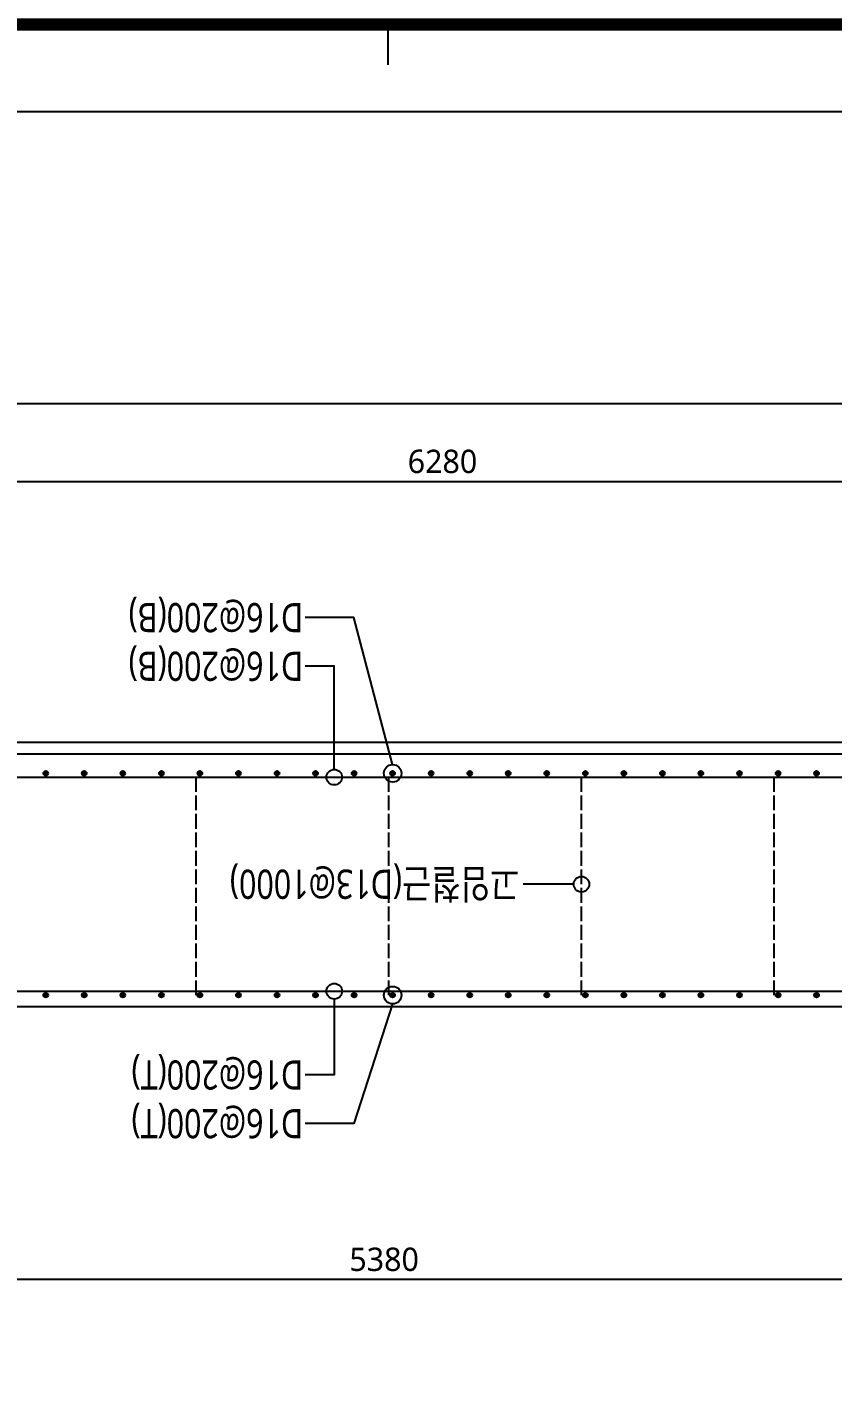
# Model space of a CAD drawing. Header units: millimetres. Extents: x 317501 to 814054, y -400799 to -14117.
# Drawn here: x 786128 to 790267, y -26129 to -19202 of the extents above; entities that cross this region are included whole.
import ezdxf
from ezdxf.enums import TextEntityAlignment as Align
from ezdxf.xclip import XClip

# ---------------------------------------------------------------- set-up
doc = ezdxf.new("R2010")
doc.units = ezdxf.units.MM
doc.header["$LTSCALE"] = 38
doc.header["$XCLIPFRAME"] = 0
doc.linetypes.add('HID', pattern=[2.5, 2, -0.5])
doc.linetypes.add('XS-기초$0$HID', pattern=[2.3, 1.5, -0.8])
doc.layers.get('Defpoints').update_dxf_attribs({"color": 145})
for name, color, linetype in [('BAR1', 3, 'Continuous'), ('BARR', 1, 'Continuous'), ('DIM', 7, 'Continuous'), ('FORM_고양장항A-1BL-S-성능$0$FORM', 7, 'Continuous'), ('LEADER', 7, 'Continuous'), ('T', 1, 'Continuous'), ('W1', 11, 'Continuous'), ('XS-기초$0$252', 252, 'Continuous'), ('고임철근', 4, 'HID'), ('버림', 8, 'Continuous')]:
    doc.layers.add(name, color=color, linetype=linetype)
for name, color, linetype, plot in [('DEFPOINT', 144, 'Continuous', False), ('FORM_고양장항A-1BL-S-성능$0$DEFPOINT', 144, 'Continuous', False), ('XS-기초$0$0106', 30, 'XS-기초$0$HID', False)]:
    doc.layers.add(name, color=color, linetype=linetype, plot=plot)
doc.layers.add('TEXT', color=3, linetype='Continuous', lineweight=9)
doc.styles.add('맑은고딕', font='malgun.ttf')
doc.dimstyles.new('DIM_40', dxfattribs={"dimscale": 40, "dimtxt": 3, "dimasz": 1, "dimexe": 2, "dimexo": 1.5, "dimgap": 1, "dimtad": 1, "dimdec": 0, "dimzin": 0, "dimdsep": 46, "dimtxsty": '맑은고딕', "dimblk1": 'DIMDOT', "dimblk2": 'DIMDOT', "dimsah": 1, "dimcen": 0.09, "dimdle": 2, "dimclrd": 7, "dimclre": 7, "dimclrt": 6, "dimadec": 0, "dimazin": 0, "dimtfac": 1, "dimtdec": 0, "dimtix": 1, "dimtmove": 2, "dimatfit": 3, "dimldrblk": 'DIMDOT', "dimfxl": 0, "dimtolj": 1, "dimtzin": 0, "dimarcsym": 0})

# ---------------------------------------------------------------- blocks, each defined once
blk = doc.blocks.new('FORM_고양장항A-1BL-S-성능')
at = {"layer": 'FORM_고양장항A-1BL-S-성능$0$DEFPOINT', "color": 1}
blk.add_line((753, 434.5), (756, 434.5), dxfattribs=at)
at = {"layer": 'FORM_고양장항A-1BL-S-성능$0$FORM', "const_width": 1}
blk.add_lwpolyline([(25.5, 572.5), (25.5, 21.5), (756.5, 21.5), (756.5, 572.5)], close=True, dxfattribs=at)
at = {"layer": 'FORM_고양장항A-1BL-S-성능$0$FORM'}
blk.add_lwpolyline([(26, 572), (26, 22), (756, 22), (756, 572)], close=True, dxfattribs=at)
blk = doc.blocks.new('XS-기초$0$A$C762E058C')
at = {"layer": 'XS-기초$0$252'}
h = blk.add_hatch(color=256, dxfattribs=at)
h.dxf.hatch_style = 1
h.paths.add_polyline_path([(68150, -15900), (68150, -15100), (67650, -15100), (67650, -15900)])
h.paths.add_polyline_path([(60300, -15900), (60300, -15100), (59800, -15100), (59800, -15900)])
h.paths.add_polyline_path([(57590, -15900), (57340, -15900), (57340, -13415), (58140, -13415), (58140, -14615), (57590, -14615)])
h.paths.add_polyline_path([(58140, -12170), (58140, -10970), (57590, -10970), (57590, -8335), (58140, -8335), (58140, -6475), (57340, -6475), (57340, -12170)])
h.paths.add_polyline_path([(64580, -14615), (63780, -14615), (63780, -13415), (64580, -13415)])
h.paths.add_polyline_path([(68050, -13615), (67800, -13615), (67800, -12080), (68050, -12080)])
h.paths.add_polyline_path([(64580, -12170), (63780, -12170), (63780, -10970), (64580, -10970)])
h.paths.add_polyline_path([(70980, -12170), (70480, -12170), (70480, -10970), (71280, -10970), (71280, -15900), (70980, -15900), (70980, -14615), (70480, -14615), (70480, -13415), (70980, -13415)])
h.paths.add_polyline_path([(60310, -13615), (60560, -13615), (60560, -12080), (60310, -12080)])
h.paths.add_polyline_path([(50800, -12170), (50800, -10970), (50000, -10970), (50000, -12170)])
h.paths.add_polyline_path([(50800, -14615), (50800, -13415), (50000, -13415), (50000, -14615)])
h.paths.add_polyline_path([(46830, -13615), (47080, -13615), (47080, -12080), (46830, -12080)])
h.paths.add_polyline_path([(52175, -6475), (52175, -8335), (49225, -8335), (49225, -6475), (49925, -6475), (49925, -7635), (50700, -7635), (51475, -7635), (51475, -6475)])
h.paths.add_polyline_path([(63405, -6475), (63405, -7635), (64180, -7635), (64955, -7635), (64955, -6475), (65655, -6475), (65655, -8335), (62705, -8335), (62705, -6475)])
h.paths.add_polyline_path([(54570, -13615), (54320, -13615), (54320, -12080), (54570, -12080)])
h.paths.add_polyline_path([(62555, -4685), (62055, -4685), (62055, -2075), (61155, -2075), (61155, -2375), (61755, -2375), (61755, -4675), (56855, -4675), (56855, -2375), (57455, -2375), (57455, -2075), (56555, -2075), (56555, -4675), (54205, -4675), (54205, -4975), (61755, -4975), (61755, -5185), (62555, -5185)])
h.paths.add_polyline_path([(59965, -2075), (59965, -2375), (58645, -2375), (58645, -2075)], flags=17)
h.paths.add_polyline_path([(67650, -5185), (68450, -5185), (68450, -4685), (67650, -4685)])
h.paths.add_polyline_path([(80600, -5275), (80600, -4475), (80100, -4475), (80100, -5275)])
h.paths.add_polyline_path([(48285, -215), (48285, -340), (48285, -465), (51055, -465), (51055, -1885), (52105, -1885), (52105, -2375), (52405, -2375), (52405, -1585), (51355, -1585), (51355, -340), (51355, 905), (52405, 905), (52405, 1695), (52105, 1695), (52105, 1205), (51055, 1205), (51055, -215)])
h.paths.add_polyline_path([(48285, 7825), (48285, 7700), (48285, 7575), (51055, 7575), (51055, 6155), (52105, 6155), (52105, 5665), (52405, 5665), (52405, 6455), (51355, 6455), (51355, 7700), (51355, 8945), (52405, 8945), (52405, 9735), (52105, 9735), (52105, 9245), (51055, 9245), (51055, 7825)])
h.paths.add_polyline_path([(51405, 14290), (51405, 14540), (50775, 14540), (50775, 14290)])
h.paths.add_polyline_path([(52105, 13685), (52105, 14485), (52405, 14485), (52405, 13685)])
h.paths.add_polyline_path([(44765, 14270), (45065, 14270), (45065, 14670), (44765, 14670)])
h.paths.add_polyline_path([(45765, 14290), (45765, 14540), (47000, 14540), (47000, 14290)])
h.paths.add_polyline_path([(44765, 21250), (45065, 21250), (45065, 20850), (44765, 20850)])
h.paths.add_polyline_path([(45765, 21230), (45765, 20980), (47000, 20980), (47000, 21230)])
h.paths.add_polyline_path([(51405, 21230), (51405, 20980), (50775, 20980), (50775, 21230)])
h.paths.add_polyline_path([(52105, 21835), (52105, 21035), (52405, 21035), (52405, 21835)])
blk = doc.blocks.new('XS-기초')
at = {"layer": 'XS-기초$0$0106'}
blk.add_line((187531.8, 195687.4), (463098.6, 280124.8), dxfattribs=at)
at = {"layer": 'XS-기초$0$252'}
blk.add_blockref('XS-기초$0$A$C762E058C', (118310, 198300), dxfattribs=at)
blk = doc.blocks.new('DIMDOT')
at = {"layer": 'DIM', "linetype": 'Continuous'}
blk.add_line((-2, 0), (2, 0), dxfattribs=at)
for radius in [0.5, 0.25]:
    blk.add_circle((0, 0), radius, dxfattribs=at)
blk = doc.blocks.new('*D515')
at = {"layer": 'Defpoints', "color": 0, "linetype": 'Continuous', "transparency": 16777216}
for p in [(785274.1, -25236.8), (790654.1, -25236.8), (790654.1, -25636.8)]:
    blk.add_point(p, dxfattribs=at)
at = {"layer": 'DIM', "color": 7, "linetype": 'Continuous', "lineweight": -2, "transparency": 16777216}
for p, q in [((785274.1, -25296.8), (785274.1, -25716.8)), ((790654.1, -25296.8), (790654.1, -25716.8)), ((785314.1, -25636.8), (790614.1, -25636.8))]:
    blk.add_line(p, q, dxfattribs=at)
at = {"layer": 'DIM', "color": 7, "linetype": 'Continuous', "lineweight": -2, "transparency": 16777216, "xscale": 40, "yscale": 40, "zscale": 40, "rotation": 180}
blk.add_blockref('DIMDOT', (785274.1, -25636.8), dxfattribs=at)
at = {"layer": 'DIM', "color": 7, "linetype": 'Continuous', "lineweight": -2, "transparency": 16777216, "xscale": 40, "yscale": 40, "zscale": 40}
blk.add_blockref('DIMDOT', (790654.1, -25636.8), dxfattribs=at)
at = {"layer": 'DIM', "color": 6, "linetype": 'Continuous', "transparency": 16777216, "insert": (787964.1, -25534.8), "char_height": 120, "attachment_point": 5, "style": '맑은고딕'}
blk.add_mtext('\\A1;5380', dxfattribs=at)
blk = doc.blocks.new('*D517')
at = {"layer": 'Defpoints', "color": 0, "linetype": 'Continuous', "transparency": 16777216}
for p in [(791404.1, -21536.8), (785124.1, -22236.8), (791404.1, -22236.8)]:
    blk.add_point(p, dxfattribs=at)
at = {"layer": 'DIM', "color": 7, "linetype": 'Continuous', "lineweight": -2, "transparency": 16777216}
for p, q in [((785124.1, -22176.8), (785124.1, -21456.8)), ((791404.1, -22176.8), (791404.1, -21456.8)), ((785164.1, -21536.8), (791364.1, -21536.8))]:
    blk.add_line(p, q, dxfattribs=at)
at = {"layer": 'DIM', "color": 7, "linetype": 'Continuous', "lineweight": -2, "transparency": 16777216, "xscale": 40, "yscale": 40, "zscale": 40, "rotation": 180}
blk.add_blockref('DIMDOT', (785124.1, -21536.8), dxfattribs=at)
at = {"layer": 'DIM', "color": 7, "linetype": 'Continuous', "lineweight": -2, "transparency": 16777216, "xscale": 40, "yscale": 40, "zscale": 40}
blk.add_blockref('DIMDOT', (791404.1, -21536.8), dxfattribs=at)
at = {"layer": 'DIM', "color": 6, "linetype": 'Continuous', "transparency": 16777216, "insert": (788264.1, -21434.8), "char_height": 120, "attachment_point": 5, "style": '맑은고딕'}
blk.add_mtext('\\A1;6280', dxfattribs=at)
blk = doc.blocks.new('BAR')
at = {"layer": 'BARR'}
h = blk.add_hatch(color=256, dxfattribs=at)
edge = h.paths.add_edge_path()
edge.add_arc((0, 0), 15, 0, 360)
blk.add_circle((0, 0), 15, dxfattribs=at)

msp = doc.modelspace()

# ---------------------------------------------------------------- linework, layer by layer
at = {"layer": 'BAR1'}
for p, q in [((784034.1, -23056.8), (802689.1, -23056.8)), ((784034.1, -24156.8), (804299.1, -24156.8))]:
    msp.add_line(p, q, dxfattribs=at)
at = {"layer": 'DEFPOINT'}
for points in [[(781734.1, -61996.8), (781734.1, -19636.8), (810999.1, -19636.8), (810999.1, -61996.8)], [(783234.1, -60496.8), (783234.1, -21136.8), (809799.1, -21136.8), (809799.1, -60496.8)]]:
    msp.add_lwpolyline(points, close=True, dxfattribs=at)
at = {"layer": 'LEADER', "color": 7}
msp.add_line((788938.5, -23606.8), (788678.5, -23606.8), dxfattribs=at)
for points in [[(788007.9, -22991.8), (787807.9, -22236.8), (787557.9, -22236.8)], [(787707.9, -23016.8), (787707.9, -22486.8), (787557.9, -22486.8)], [(787707.9, -24196.8), (787707.9, -24586.8), (787557.9, -24586.8)], [(788007.9, -24221.8), (787807.9, -24836.8), (787557.9, -24836.8)]]:
    msp.add_lwpolyline(points, dxfattribs=at)
for centre, radius in [((788007.9, -23036.8), 45), ((787707.9, -23056.8), 40), ((788978.5, -23606.8), 40), ((787707.9, -24156.8), 40), ((788007.9, -24176.8), 45)]:
    msp.add_circle(centre, radius, dxfattribs=at)
at = {"layer": 'W1'}
for p, q in [((783974.1, -22936.8), (802749.1, -22936.8)), ((804299.1, -24236.8), (785274.1, -24236.8))]:
    msp.add_line(p, q, dxfattribs=at)
at = {"layer": '고임철근'}
for p, q in [((786997.2, -24176.8), (786997.2, -23036.8)), ((787987.9, -24176.8), (787987.9, -23036.8)), ((788978.5, -24176.8), (788978.5, -23036.8)), ((789969.1, -24176.8), (789969.1, -23036.8))]:
    msp.add_line(p, q, dxfattribs=at)
at = {"layer": '버림'}
msp.add_line((783874.1, -22876.8), (802849.1, -22876.8), dxfattribs=at)

# ---------------------------------------------------------------- block references
at = {"xscale": 60, "yscale": 60, "zscale": 60, "rotation": 90}
msp.add_blockref('FORM_고양장항A-1BL-S-성능', (814054.1, -64576.8), dxfattribs=at)
ref = msp.add_blockref('XS-기초', (983699.1, -219366.8), dxfattribs=dict(rotation=90))
XClip(ref).set_block_clipping_path([(158870.0000000025, 179400.0000000027), (192729.9999999939, 200465.000000001)])
at = {"layer": 'BARR', "xscale": 0.8, "yscale": 0.8, "zscale": 0.8}
for p in [(786224.7, -23036.8), (786422.9, -23036.8), (786621, -23036.8), (786819.1, -23036.8), (787017.2, -23036.8), (787215.4, -23036.8), (787413.5, -23036.8), (787611.6, -23036.8), (787809.7, -23036.8), (788007.9, -23036.8), (788206, -23036.8), (788404.1, -23036.8), (788602.2, -23036.8), (788800.4, -23036.8), (788998.5, -23036.8), (789196.6, -23036.8), (789394.7, -23036.8), (789592.9, -23036.8), (789791, -23036.8), (789989.1, -23036.8), (790187.2, -23036.8), (786224.7, -24176.8), (786422.9, -24176.8), (786621, -24176.8), (786819.1, -24176.8), (787017.2, -24176.8), (787215.4, -24176.8), (787413.5, -24176.8), (787611.6, -24176.8), (787809.7, -24176.8), (788007.9, -24176.8), (788206, -24176.8), (788404.1, -24176.8), (788602.2, -24176.8), (788800.4, -24176.8), (788998.5, -24176.8), (789196.6, -24176.8), (789394.7, -24176.8), (789592.9, -24176.8), (789791, -24176.8), (789989.1, -24176.8), (790187.2, -24176.8)]:
    msp.add_blockref('BAR', p, dxfattribs=at)

# ---------------------------------------------------------------- texts
at = {"layer": 'T', "style": '맑은고딕', "width": 0.8}
for s, p in [('D16@200(B)', (787547.9, -22236.8)), ('D16@200(B)', (787547.9, -22486.8)), ('D16@200(T)', (787547.9, -24586.8)), ('D16@200(T)', (787547.9, -24836.8))]:
    msp.add_text(s, height=150, rotation=180, dxfattribs=at).set_placement(p, align=Align.MIDDLE_LEFT)
at = {"layer": 'TEXT', "style": '맑은고딕', "width": 0.8}
msp.add_text('고임철근(D13@1000)', height=150, rotation=180, dxfattribs=at).set_placement((788658.5, -23606.8), align=Align.MIDDLE_LEFT)

# ---------------------------------------------------------------- dimensions: what is measured, and where the dimension line sits
at = {"layer": 'DIM', "linetype": 'Continuous'}
dim = msp.add_linear_dim(base=(791404.1, -21536.8), p1=(785124.1, -22236.8), p2=(791404.1, -22236.8), dimstyle='DIM_40', override={"dimtix": 1, "dimatfit": 3}, dxfattribs=at)
dim.commit()
dim.dimension.update_dxf_attribs({"geometry": '*D517', "text_midpoint": (788264.1, -21434.8)})
dim = msp.add_linear_dim(base=(790654.1, -25636.8), p1=(785274.1, -25236.8), p2=(790654.1, -25236.8), angle=180, dimstyle='DIM_40', override={"dimtix": 1, "dimatfit": 3}, dxfattribs=at)
dim.commit()
dim.dimension.update_dxf_attribs({"geometry": '*D515', "text_midpoint": (787964.1, -25534.8)})

doc.saveas('drawing.dxf')
